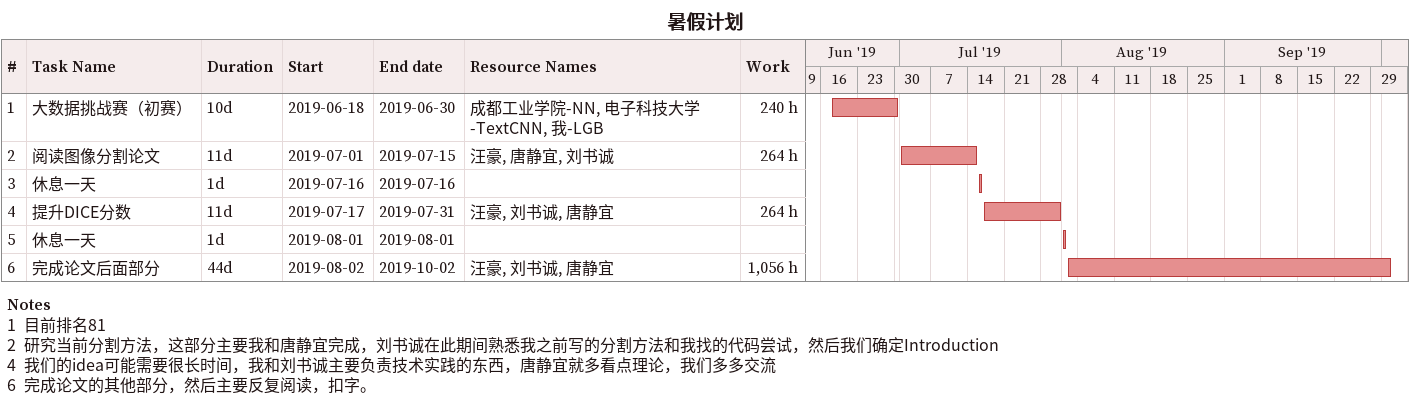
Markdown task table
暑假计划

| ID | Task | Duration | Start | Finish | Resources | Work (h) |
|---|---|---|---|---|---|---|
| 1 | 大数据挑战赛（初赛） | 10d | 2019-06-18 | 2019-06-30 | 成都工业学院-NN, 电子科技大学-TextCNN, 我-LGB | 240 |
| 2 | 阅读图像分割论文 | 11d | 2019-07-01 | 2019-07-15 | 汪豪, 唐静宜, 刘书诚 | 264 |
| 3 | 休息一天 | 1d | 2019-07-16 | 2019-07-16 |  |  |
| 4 | 提升DICE分数 | 11d | 2019-07-17 | 2019-07-31 | 汪豪, 刘书诚, 唐静宜 | 264 |
| 5 | 休息一天 | 1d | 2019-08-01 | 2019-08-01 |  |  |
| 6 | 完成论文后面部分 | 44d | 2019-08-02 | 2019-10-02 | 汪豪, 刘书诚, 唐静宜 | 1056 |

Notes
- 1: 目前排名81
- 2: 研究当前分割方法，这部分主要我和唐静宜完成，刘书诚在此期间熟悉我之前写的分割方法和我找的代码尝试，然后我们确定Introduction
- 4: 我们的idea可能需要很长时间，我和刘书诚主要负责技术实践的东西，唐静宜就多看点理论，我们多多交流
- 6: 完成论文的其他部分，然后主要反复阅读，扣字。
